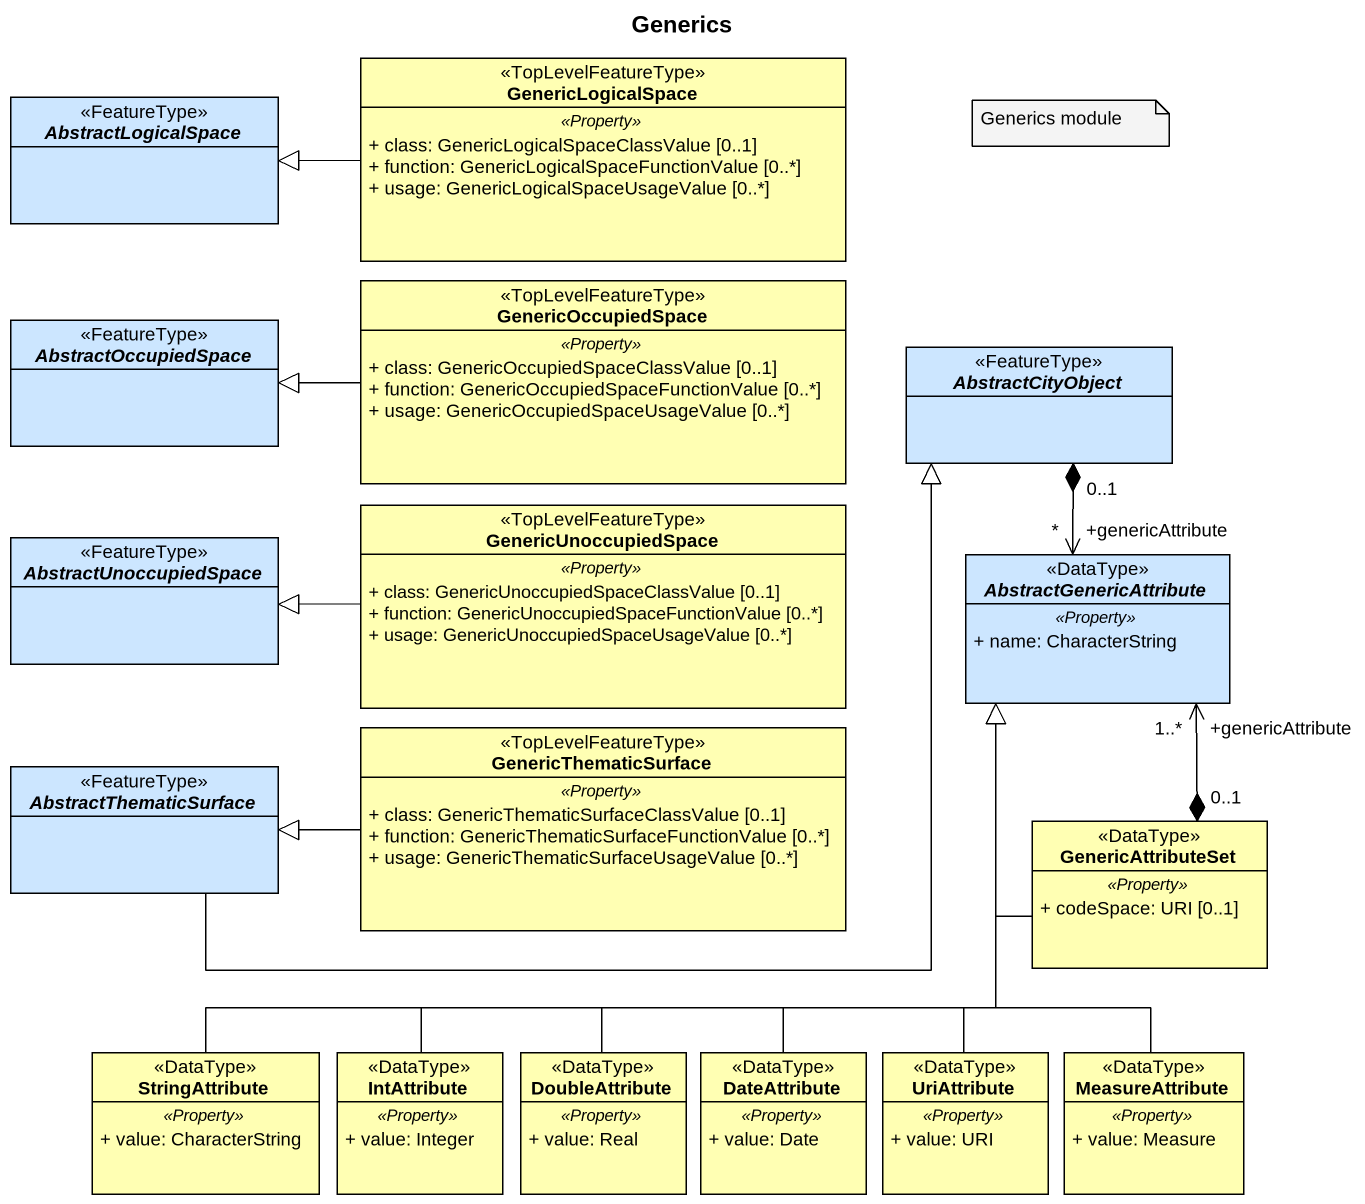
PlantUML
@startuml
title Generics
hide circle
hide empty members
skinparam classAttributeIconSize 0
abstract class AbstractLogicalSpace <<FeatureType>> #CCE6FF
class GenericLogicalSpace <<TopLevelFeatureType>> #FFFFB3 {
  .. <<Property>> ..
  + class: GenericLogicalSpaceClassValue [0..1]
  + function: GenericLogicalSpaceFunctionValue [0..*]
  + usage: GenericLogicalSpaceUsageValue [0..*]
}
abstract class AbstractOccupiedSpace <<FeatureType>> #CCE6FF
class GenericOccupiedSpace <<TopLevelFeatureType>> #FFFFB3 {
  .. <<Property>> ..
  + class: GenericOccupiedSpaceClassValue [0..1]
  + function: GenericOccupiedSpaceFunctionValue [0..*]
  + usage: GenericOccupiedSpaceUsageValue [0..*]
}
abstract class AbstractCityObject <<FeatureType>> #CCE6FF
abstract class AbstractUnoccupiedSpace <<FeatureType>> #CCE6FF
class GenericUnoccupiedSpace <<TopLevelFeatureType>> #FFFFB3 {
  .. <<Property>> ..
  + class: GenericUnoccupiedSpaceClassValue [0..1]
  + function: GenericUnoccupiedSpaceFunctionValue [0..*]
  + usage: GenericUnoccupiedSpaceUsageValue [0..*]
}
abstract class AbstractGenericAttribute <<DataType>> #CCE6FF {
  .. <<Property>> ..
  + name: CharacterString
}
abstract class AbstractThematicSurface <<FeatureType>> #CCE6FF
class GenericThematicSurface <<TopLevelFeatureType>> #FFFFB3 {
  .. <<Property>> ..
  + class: GenericThematicSurfaceClassValue [0..1]
  + function: GenericThematicSurfaceFunctionValue [0..*]
  + usage: GenericThematicSurfaceUsageValue [0..*]
}
class GenericAttributeSet <<DataType>> #FFFFB3 {
  .. <<Property>> ..
  + codeSpace: URI [0..1]
}
class StringAttribute <<DataType>> #FFFFB3 {
  .. <<Property>> ..
  + value: CharacterString
}
class IntAttribute <<DataType>> #FFFFB3 {
  .. <<Property>> ..
  + value: Integer
}
class DoubleAttribute <<DataType>> #FFFFB3 {
  .. <<Property>> ..
  + value: Real
}
class DateAttribute <<DataType>> #FFFFB3 {
  .. <<Property>> ..
  + value: Date
}
class UriAttribute <<DataType>> #FFFFB3 {
  .. <<Property>> ..
  + value: URI
}
class MeasureAttribute <<DataType>> #FFFFB3 {
  .. <<Property>> ..
  + value: Measure
}
GenericLogicalSpace -left-|> AbstractLogicalSpace
GenericOccupiedSpace -left-|> AbstractOccupiedSpace
AbstractCityObject "0..1" *--> "+genericAttribute\n*" AbstractGenericAttribute
GenericUnoccupiedSpace -left-|> AbstractUnoccupiedSpace
AbstractThematicSurface -right-|> AbstractCityObject
GenericThematicSurface -left-|> AbstractThematicSurface
GenericAttributeSet "0..1" *-up-> "+genericAttribute\n1..*" AbstractGenericAttribute
GenericAttributeSet -up-|> AbstractGenericAttribute
StringAttribute -right-|> AbstractGenericAttribute
IntAttribute -up-|> AbstractGenericAttribute
DoubleAttribute -up-|> AbstractGenericAttribute
DateAttribute -up-|> AbstractGenericAttribute
UriAttribute -up-|> AbstractGenericAttribute
MeasureAttribute -up-|> AbstractGenericAttribute
note as N1
  Generics module
end note
@enduml
